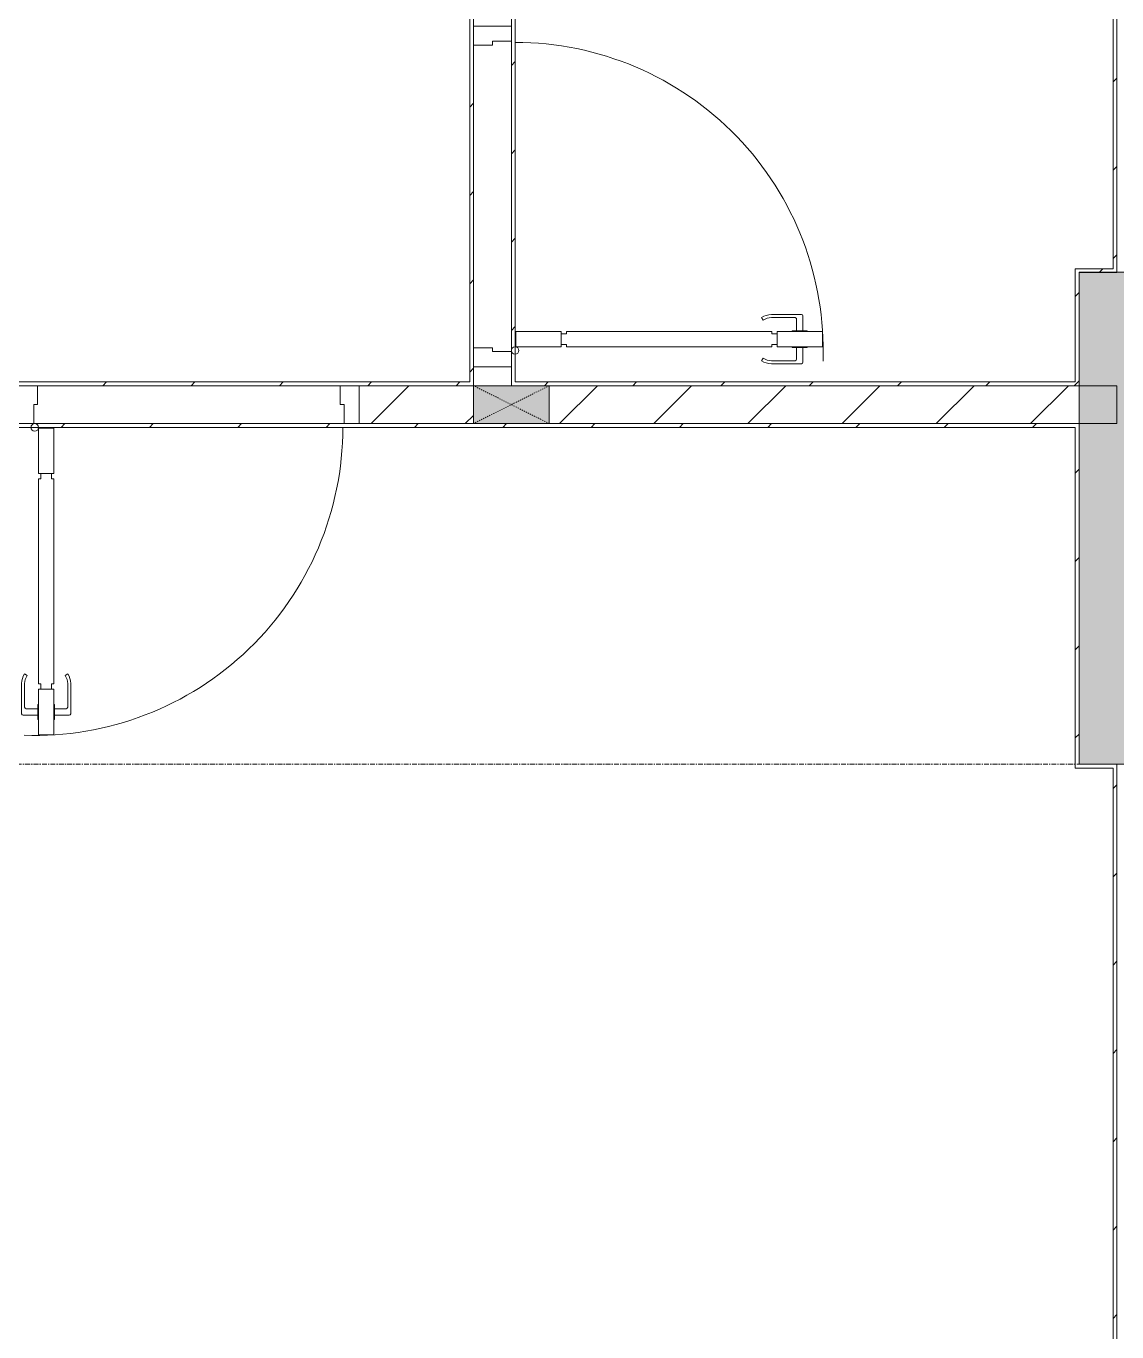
# Model space of a CAD drawing. Header units: millimetres. Extents: x 5359 to 218750, y -16347 to 109893.
# Drawn here: x 96971 to 99853, y 37737 to 41187 of the extents above; entities that cross this region are included whole.
import ezdxf

# ---------------------------------------------------------------- set-up
doc = ezdxf.new("R2010")
doc.units = ezdxf.units.MM
doc.linetypes.add('Dash', pattern=[6, 3, -3])
doc.linetypes.add('Grid Line', pattern=[22.225, 12.7, -3.175, 3.175, -3.175])
for name, color, linetype, lineweight in [('0-1', 7, 'Continuous', 5), ('A-DETL-GENF-1', 9, 'Continuous', 9), ('A-DOOR-1', 9, 'Continuous', 9), ('A-WALL-1', 53, 'Continuous', 18), ('A-WALL-PATT-1', 10, 'Continuous', 9), ('A-WALL-PATT-2', 9, 'Continuous', 9), ('I-WALL-1', 53, 'Continuous', 18), ('S-COLS-1', 253, 'Continuous', 5), ('S-COLS-2', 53, 'Continuous', 18), ('S-COLS-3', 9, 'Continuous', 9), ('S-COLS-HDLN-1', 9, 'Dash', 9), ('S-GRID-1', 1, 'Grid Line', 9)]:
    doc.layers.add(name, color=color, linetype=linetype, lineweight=lineweight)
pattern_1 = [(45, (0, 0), (-116.67262, 116.67262), [])]

# ---------------------------------------------------------------- blocks, each defined once
blk = doc.blocks.new('NCV_TKTC_KET CAU_rvt-1-TKCS_MB ĐỊNH VỊ CỔNG-HÀNG RÀO')
at = {"layer": 'S-COLS-1'}
blk.add_hatch(color=256, dxfattribs=at).paths.add_polyline_path([(100152.6, 39236.9), (100152.6, 40536.9), (99752.6, 40536.9), (99752.6, 39236.9), (99772.6, 39236.9)])
at = {"layer": 'S-COLS-2'}
for p, q in [((100152.6, 40536.9), (99752.6, 40536.9)), ((99752.6, 40536.9), (99752.6, 39236.9)), ((99752.6, 39236.9), (100152.6, 39236.9))]:
    blk.add_line(p, q, dxfattribs=at)
blk = doc.blocks.new('DOOR_CW_01 CANH MO-PANEL KINH - DIW_01-900x2200-CỬA GỖ VÂN LAMINATE-553375-TKCS_MB ĐỊNH VỊ CỔNG-HÀNG RÀO')
at = {"layer": 'A-DETL-GENF-1'}
for p, q in [((-397, -182), (-397, -62)), ((-397, -62), (-357, -62)), ((-357, -62), (-357, -182)), ((-357, -182), (-397, -182)), ((-397, -196), (-391, -196)), ((-397, -738), (-397, -196)), ((-391, -196), (-391, -182)), ((-391, -182), (-363, -182)), ((-363, -182), (-363, -196)), ((-357, -196), (-363, -196)), ((-357, -196), (-357, -738)), ((-433.9, -711.2), (-427.3, -715.8)), ((-320.1, -711.2), (-326.7, -715.8)), ((-442, -737), (-442, -816.5)), ((-434, -799.5), (-434, -737)), ((-397, -738), (-391, -738)), ((-357, -752), (-397, -752)), ((-397, -752), (-397, -872)), ((-391, -752), (-391, -738)), ((-363, -752), (-391, -752)), ((-357, -738), (-363, -738)), ((-363, -738), (-363, -752)), ((-357, -872), (-357, -752)), ((-320, -799.5), (-320, -737)), ((-312, -737), (-312, -816.5)), ((-399, -792.2), (-399, -831.8)), ((-397, -792.2), (-399, -792.2)), ((-397, -792.2), (-397, -831.8)), ((-357, -792.2), (-357, -831.8)), ((-357, -792.2), (-355, -792.2)), ((-355, -792.2), (-355, -831.8)), ((-399, -820.5), (-438, -820.5)), ((-399, -803.5), (-430, -803.5)), ((-355, -803.5), (-324, -803.5)), ((-355, -820.5), (-316, -820.5)), ((-399, -831.8), (-397, -831.8)), ((-355, -831.8), (-357, -831.8)), ((-397, -872), (-357, -872))]:
    blk.add_line(p, q, dxfattribs=at)
blk.add_circle((-407, -60), 10, dxfattribs=at)
for centre, radius, start, end in [((-407, -60), 814, 268, 0), ((-397, -737), 45, 145, 180), ((-397, -737), 37, 145, 180), ((-357, -737), 37, 0, 35), ((-357, -737), 45, 360, 35), ((-438, -816.5), 4, 180, 270), ((-430, -799.5), 4, 180, 270), ((-324, -799.5), 4, 270, 0), ((-316, -816.5), 4, 270, 0)]:
    blk.add_arc(centre, radius, start, end, dxfattribs=at)
at = {"layer": 'A-DOOR-1'}
for p, q in [((-450, -50), (-450, 50)), ((-450, 50), (-400, 50)), ((-400, 50), (-400, 0)), ((400, 0), (400, 50)), ((400, 50), (450, 50)), ((450, 50), (450, -50)), ((-410, 0), (-410, -50)), ((-400, 0), (-410, 0)), ((410, 0), (400, 0)), ((410, -50), (410, 0)), ((-410, -50), (-450, -50)), ((-407, -50), (-382, -50)), ((450, -50), (410, -50))]:
    blk.add_line(p, q, dxfattribs=at)
blk = doc.blocks.new('G1_SOF - BO TRU - 100x200-V25-TKCS_MB ĐỊNH VỊ CỔNG-HÀNG RÀO')
at = {"layer": 'S-COLS-3'}
blk.add_hatch(color=256, dxfattribs=at).paths.add_polyline_path([(50, -100), (50, 100), (-50, 100), (-50, -100)])
at = {"layer": 'S-COLS-2'}
for p, q in [((50, 100), (-50, 100)), ((-50, 100), (-50, -100)), ((50, -100), (50, 100)), ((-50, -100), (50, -100))]:
    blk.add_line(p, q, dxfattribs=at)
at = {"layer": 'S-COLS-HDLN-1'}
for p, q in [((50, 100), (-50, -100)), ((-50, 100), (50, -100))]:
    blk.add_line(p, q, dxfattribs=at)
blk = doc.blocks.new('DOOR_CW_01 CANH MO-PANEL KINH - DIG_01-900x2200-CỬA NHÔM KÍNH-400860-TKCS_MB ĐỊNH VỊ CỔNG-HÀNG RÀO')
at = {"layer": 'A-DETL-GENF-1'}
for p, q in [((-397, -182), (-397, -62)), ((-397, -62), (-357, -62)), ((-357, -62), (-357, -182)), ((-357, -182), (-397, -182)), ((-397, -196), (-391, -196)), ((-397, -738), (-397, -196)), ((-391, -196), (-391, -182)), ((-391, -182), (-363, -182)), ((-363, -182), (-363, -196)), ((-357, -196), (-363, -196)), ((-357, -196), (-357, -738)), ((-433.9, -711.2), (-427.3, -715.8)), ((-320.1, -711.2), (-326.7, -715.8)), ((-442, -737), (-442, -816.5)), ((-434, -799.5), (-434, -737)), ((-397, -738), (-391, -738)), ((-357, -752), (-397, -752)), ((-397, -752), (-397, -872)), ((-391, -752), (-391, -738)), ((-363, -752), (-391, -752)), ((-357, -738), (-363, -738)), ((-363, -738), (-363, -752)), ((-357, -872), (-357, -752)), ((-320, -799.5), (-320, -737)), ((-312, -737), (-312, -816.5)), ((-399, -792.2), (-399, -831.8)), ((-397, -792.2), (-399, -792.2)), ((-397, -792.2), (-397, -831.8)), ((-357, -792.2), (-357, -831.8)), ((-357, -792.2), (-355, -792.2)), ((-355, -792.2), (-355, -831.8)), ((-399, -820.5), (-438, -820.5)), ((-399, -803.5), (-430, -803.5)), ((-355, -803.5), (-324, -803.5)), ((-355, -820.5), (-316, -820.5)), ((-399, -831.8), (-397, -831.8)), ((-355, -831.8), (-357, -831.8)), ((-397, -872), (-357, -872))]:
    blk.add_line(p, q, dxfattribs=at)
blk.add_circle((-407, -60), 10, dxfattribs=at)
for centre, radius, start, end in [((-407, -60), 814, 268, 0), ((-397, -737), 45, 145, 180), ((-397, -737), 37, 145, 180), ((-357, -737), 37, 0, 35), ((-357, -737), 45, 360, 35), ((-438, -816.5), 4, 180, 270), ((-430, -799.5), 4, 180, 270), ((-324, -799.5), 4, 270, 0), ((-316, -816.5), 4, 270, 0)]:
    blk.add_arc(centre, radius, start, end, dxfattribs=at)
at = {"layer": 'A-DOOR-1'}
for p, q in [((-450, -50), (-450, 50)), ((-450, 50), (-400, 50)), ((-400, 50), (-400, 0)), ((400, 0), (400, 50)), ((400, 50), (450, 50)), ((450, 50), (450, -50)), ((-410, 0), (-410, -50)), ((-400, 0), (-410, 0)), ((410, 0), (400, 0)), ((410, -50), (410, 0)), ((-410, -50), (-450, -50)), ((-407, -50), (-382, -50)), ((450, -50), (410, -50))]:
    blk.add_line(p, q, dxfattribs=at)
blk = doc.blocks.new('NCV_TKTC_TANG 1_rvt-1-TKCS_MB ĐỊNH VỊ CỔNG-HÀNG RÀO')
at = {"layer": 'A-WALL-PATT-1'}
h = blk.add_hatch(dxfattribs=at)
h.set_pattern_fill('FP_2', color=256, style=0, pattern_type=2)
h.set_pattern_definition([(45, (0, 0), (-124.4508, 124.4508), [])])
h.paths.add_polyline_path([(99772.6, 40136.9), (99852.6, 40136.9), (99852.6, 40236.9), (98352.6, 40236.9), (98352.6, 40136.9), (98562.2, 40136.9)])
h.paths.add_polyline_path([(96650.9, 40136.9), (96950.5, 40136.9), (96950.5, 40236.9), (96650.9, 40236.9), (96650.9, 40186.9)])
h.paths.add_polyline_path([(95052.6, 40136.9), (95850.9, 40136.9), (95850.9, 40236.9), (95052.6, 40236.9), (95052.6, 40148.1)])
h.paths.add_polyline_path([(97850.5, 40136.9), (98152.6, 40136.9), (98152.6, 40236.9), (97850.5, 40236.9), (97850.5, 40186.9)])
at = {"layer": 'A-WALL-PATT-2'}
h = blk.add_hatch(dxfattribs=at)
h.set_pattern_fill('FP_3', color=256, style=0, pattern_type=2)
h.set_pattern_definition(pattern_1)
h.paths.add_polyline_path([(99842.6, 40535.7), (99852.6, 40535.7), (99852.6, 43836.9), (99842.6, 43836.9), (99842.6, 40545.7)])
h = blk.add_hatch(dxfattribs=at)
h.set_pattern_fill('FP_3', color=256, style=0, pattern_type=2)
h.set_pattern_definition(pattern_1)
h.paths.add_polyline_path([(98142.6, 40246.9), (98152.6, 40246.9), (98152.6, 41226.9), (98142.6, 41226.9), (98142.6, 40278.9)])
h = blk.add_hatch(dxfattribs=at)
h.set_pattern_fill('FP_3', color=256, style=0, pattern_type=2)
h.set_pattern_definition(pattern_1)
h.paths.add_polyline_path([(98252.6, 40236.9), (98262.6, 40236.9), (98262.6, 41236.9), (98252.6, 41236.9), (98252.6, 40286.9)])
h = blk.add_hatch(dxfattribs=at)
h.set_pattern_fill('FP_3', color=256, style=0, pattern_type=2)
h.set_pattern_definition(pattern_1)
h.paths.add_polyline_path([(99752.6, 40535.7), (99842.6, 40535.7), (99842.6, 40545.7), (99742.6, 40545.7), (99742.6, 40535.7)])
h = blk.add_hatch(dxfattribs=at)
h.set_pattern_fill('FP_3', color=256, style=0, pattern_type=2)
h.set_pattern_definition(pattern_1)
h.paths.add_polyline_path([(99752.6, 40246.9), (99752.6, 40535.7), (99742.6, 40535.7), (99742.6, 40246.9)])
h = blk.add_hatch(dxfattribs=at)
h.set_pattern_fill('FP_3', color=256, style=0, pattern_type=2)
h.set_pattern_definition(pattern_1)
h.paths.add_polyline_path([(98152.6, 40236.9), (98152.6, 40246.9), (94852.6, 40246.9), (94852.6, 40236.9), (97850.5, 40236.9)])
h = blk.add_hatch(dxfattribs=at)
h.set_pattern_fill('FP_3', color=256, style=0, pattern_type=2)
h.set_pattern_definition(pattern_1)
h.paths.add_polyline_path([(98562.2, 40236.9), (99752.6, 40236.9), (99752.6, 40246.9), (98262.6, 40246.9), (98262.6, 40236.9), (98352.6, 40236.9)])
h = blk.add_hatch(dxfattribs=at)
h.set_pattern_fill('FP_3', color=256, style=0, pattern_type=2)
h.set_pattern_definition(pattern_1)
h.paths.add_polyline_path([(96942.5, 40126.9), (99752.6, 40126.9), (99752.6, 40136.9), (96862.6, 40136.9), (96862.6, 40126.9)])
h = blk.add_hatch(dxfattribs=at)
h.set_pattern_fill('FP_3', color=256, style=0, pattern_type=2)
h.set_pattern_definition(pattern_1)
h.paths.add_polyline_path([(99752.6, 39226.9), (99752.6, 40126.9), (99742.6, 40126.9), (99742.6, 39226.9)])
h = blk.add_hatch(dxfattribs=at)
h.set_pattern_fill('FP_3', color=256, style=0, pattern_type=2)
h.set_pattern_definition(pattern_1)
h.paths.add_polyline_path([(99852.6, 35746.9), (99852.6, 39226.9), (99842.6, 39226.9), (99842.6, 35746.9)])
at = {"layer": 'A-WALL-1'}
for p, q in [((98152.6, 40236.9), (97850.5, 40236.9)), ((99852.6, 40236.9), (98352.6, 40236.9)), ((99852.6, 40136.9), (99852.6, 40236.9)), ((97850.5, 40136.9), (98152.6, 40136.9)), ((98352.6, 40136.9), (99852.6, 40136.9))]:
    blk.add_line(p, q, dxfattribs=at)
at = {"layer": 'I-WALL-1'}
for p, q in [((99842.6, 43826.9), (99842.6, 40545.7)), ((99852.6, 40535.7), (99852.6, 43836.9)), ((98142.6, 41226.9), (98142.6, 40246.9)), ((98152.6, 41186.9), (98152.6, 41226.9)), ((98252.6, 41236.9), (98252.6, 41186.9)), ((98262.6, 40246.9), (98262.6, 41226.9)), ((98152.6, 40336.9), (98152.6, 41136.9)), ((98252.6, 41146.9), (98252.6, 40326.9)), ((99842.6, 40545.7), (99742.6, 40545.7)), ((99742.6, 40545.7), (99742.6, 40535.7)), ((99742.6, 40535.7), (99742.6, 40246.9)), ((99752.6, 40535.7), (99842.6, 40535.7)), ((99752.6, 40246.9), (99752.6, 40535.7)), ((99842.6, 40535.7), (99852.6, 40535.7)), ((98152.6, 40246.9), (98152.6, 40286.9)), ((98252.6, 40286.9), (98252.6, 40236.9)), ((98142.6, 40246.9), (94852.6, 40246.9)), ((97000.5, 40236.9), (97800.5, 40236.9)), ((97850.5, 40236.9), (98152.6, 40236.9)), ((98152.6, 40236.9), (98152.6, 40246.9)), ((99742.6, 40246.9), (98262.6, 40246.9)), ((98352.6, 40236.9), (99752.6, 40236.9)), ((99752.6, 40236.9), (99752.6, 40246.9)), ((96862.6, 40126.9), (99742.6, 40126.9)), ((97810.5, 40136.9), (96990.5, 40136.9)), ((98152.6, 40136.9), (97850.5, 40136.9)), ((99752.6, 40136.9), (98352.6, 40136.9)), ((99742.6, 40126.9), (99742.6, 39226.9)), ((99752.6, 40126.9), (99752.6, 40136.9)), ((99752.6, 39236.9), (99752.6, 40126.9)), ((99742.6, 39226.9), (99752.6, 39226.9)), ((99852.6, 39236.9), (99752.6, 39236.9)), ((99752.6, 39226.9), (99842.6, 39226.9)), ((99842.6, 39226.9), (99842.6, 35746.9)), ((99852.6, 39226.9), (99852.6, 39236.9)), ((99852.6, 35746.9), (99852.6, 39226.9))]:
    blk.add_line(p, q, dxfattribs=at)
at = {"layer": 'A-DOOR-1', "rotation": 89.99999999999892}
blk.add_blockref('DOOR_CW_01 CANH MO-PANEL KINH - DIG_01-900x2200-CỬA NHÔM KÍNH-400860-TKCS_MB ĐỊNH VỊ CỔNG-HÀNG RÀO', (98202.6, 40736.9), dxfattribs=at)
at = {"layer": 'A-DOOR-1'}
blk.add_blockref('DOOR_CW_01 CANH MO-PANEL KINH - DIW_01-900x2200-CỬA GỖ VÂN LAMINATE-553375-TKCS_MB ĐỊNH VỊ CỔNG-HÀNG RÀO', (97400.5, 40186.9), dxfattribs=at)
at = {"layer": 'S-COLS-3', "rotation": 269.9999999999993}
blk.add_blockref('G1_SOF - BO TRU - 100x200-V25-TKCS_MB ĐỊNH VỊ CỔNG-HÀNG RÀO', (98252.6, 40186.9), dxfattribs=at)

msp = doc.modelspace()

# ---------------------------------------------------------------- linework, layer by layer
at = {"layer": 'S-GRID-1'}
msp.add_line((135474.6, 39236.9), (24837.1, 39236.9), dxfattribs=at)

# ---------------------------------------------------------------- block references
at = {"layer": '0-1'}
for name in ['NCV_TKTC_KET CAU_rvt-1-TKCS_MB ĐỊNH VỊ CỔNG-HÀNG RÀO', 'NCV_TKTC_TANG 1_rvt-1-TKCS_MB ĐỊNH VỊ CỔNG-HÀNG RÀO']:
    msp.add_blockref(name, (0, 0), dxfattribs=at)

doc.saveas('drawing.dxf')
